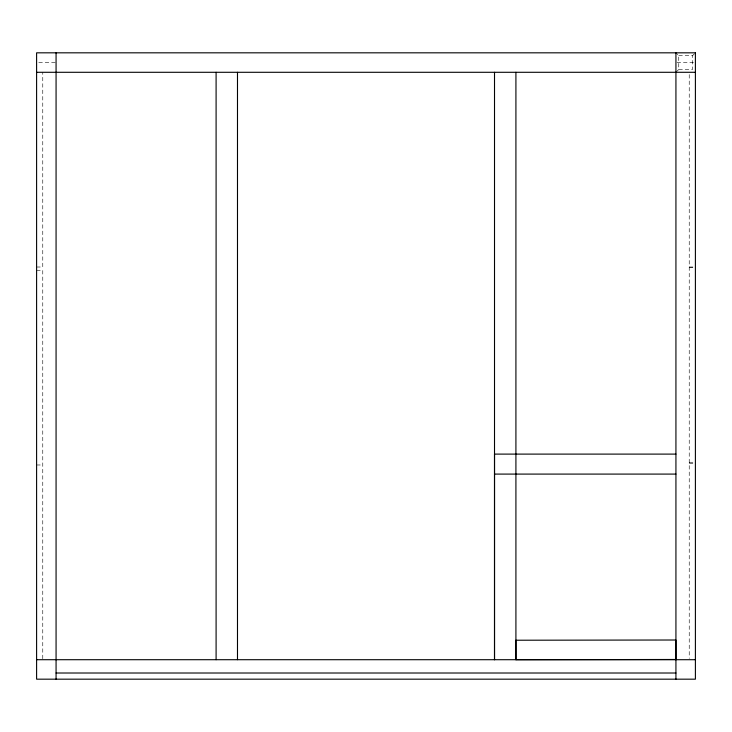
<?xml version="1.0" encoding="UTF-8"?>
<svg xmlns="http://www.w3.org/2000/svg" width="732" height="732" viewBox="0 0 732 732"><rect width="100%" height="100%" fill="white"/><g stroke="black" fill="none" stroke-linecap="round" stroke-linejoin="round"><path stroke-width="0.55" stroke-dasharray="3.66 2.75" d="M675.929 72.294L678.747 69.476L678.747 55.65L675.929 52.823M678.747 55.65L692.573 55.65L694.695 53.537M38.759 62.559L56.071 62.559M677.009 62.559L695.4 62.559M678.747 69.476L692.573 69.476L692.573 55.65M36.6 267.015L42.767 267.015L42.767 72.294M689.233 267.015L693.341 267.015M689.233 267.537L693.341 267.537M36.6 270.264L42.767 270.264L42.767 659.706M689.233 462.258L693.341 462.258M689.233 463.685L693.341 463.685M36.6 464.985L42.767 464.985M689.233 74.573L689.233 658.407"/><path stroke-width="1.1" d="M515.914 659.697L675.929 659.477L675.901 640.006L515.886 640.226L515.914 659.697L515.914 72.294M36.6 72.294L695.4 72.294M675.929 454.105L494.512 454.105L494.512 659.697L494.512 72.294M494.512 474.089L675.929 474.089M36.6 659.706L695.4 659.706M56.071 673.01L675.929 673.01M675.929 52.823L675.929 679.177M237.488 72.294L237.488 659.706M216.096 72.294L216.096 659.706M56.071 52.823L56.071 679.177M695.4 52.823L36.6 52.823L36.6 679.177L695.4 679.177L695.4 52.823"/></g></svg>
